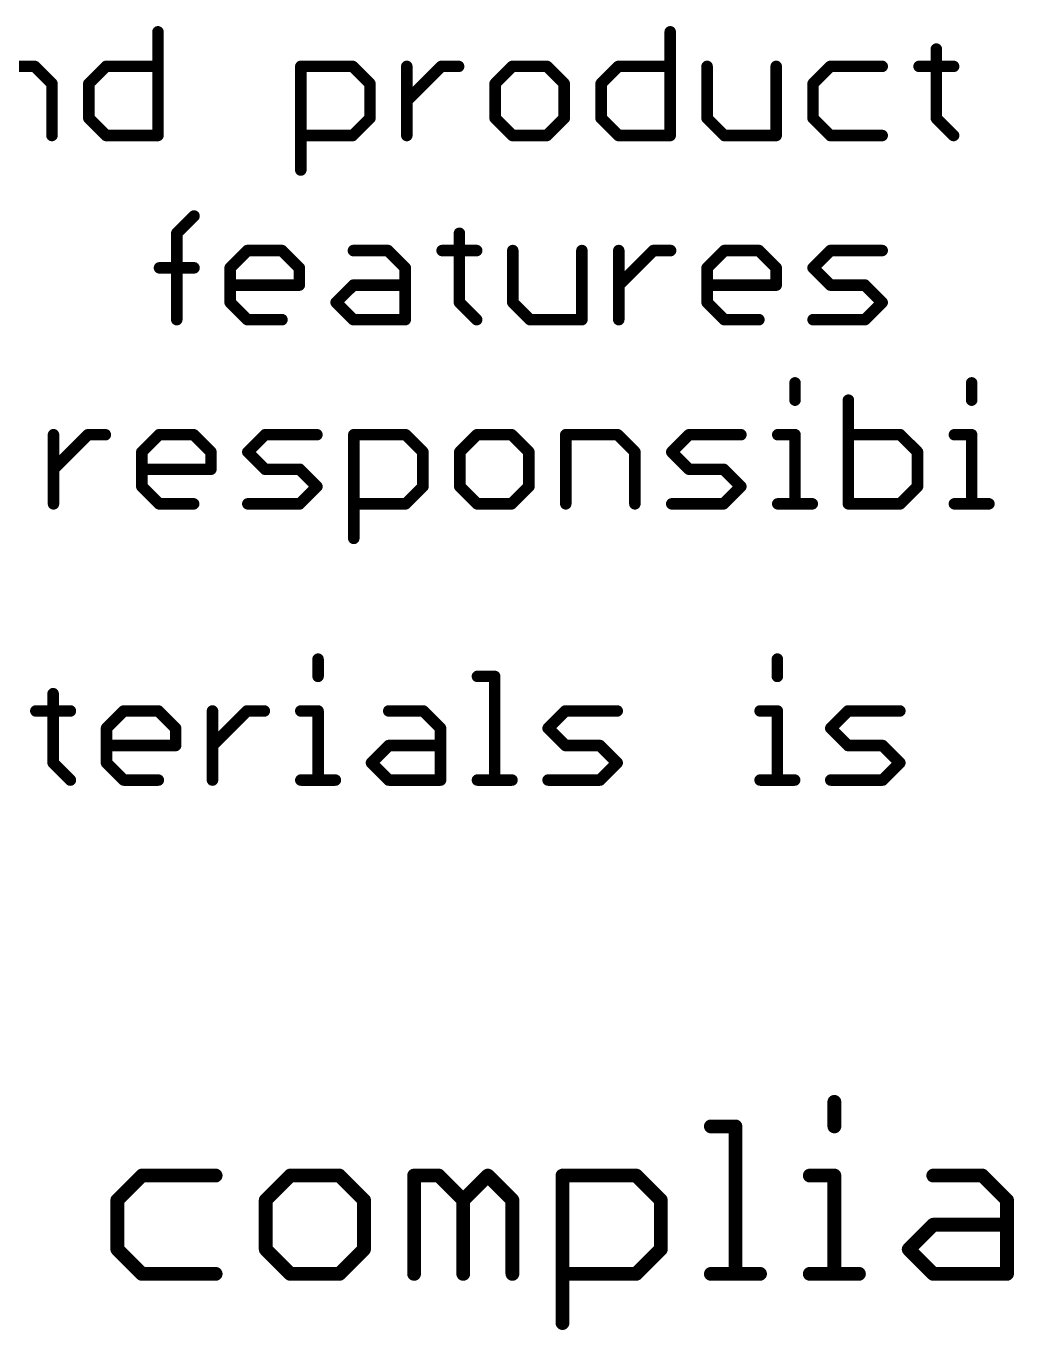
# Model space of a CAD drawing. Extents: x -20 to 130, y -23 to 56.
# Drawn here: x 28.68 to 39.58, y -23.4 to -9.02 of the extents above; entities that cross this region are included whole.
import ezdxf

# ---------------------------------------------------------------- set-up
doc = ezdxf.new("R2010")
doc.units = 0
doc.layers.add('1', color=22, linetype='CONTINUOUS')

msp = doc.modelspace()

# ---------------------------------------------------------------- linework, layer by layer
at = {"layer": '1'}
for points, const_width in [([(30.1376, -9.0795), (30.1376, -10.2235)], 0.127), ([(35.7897, -9.0795), (35.7897, -10.2235)], 0.127), ([(38.7259, -9.2702), (38.7259, -10.0328)], 0.127), ([(28.2056, -9.4609), (28.7776, -9.4609)], 0.127), ([(28.7776, -9.4609), (28.9682, -9.6515)], 0.127), ([(29.375, -9.6515), (29.5656, -9.4609)], 0.127), ([(29.5656, -9.4609), (30.1376, -9.4609)], 0.127), ([(31.7138, -10.6048), (31.7138, -9.4609)], 0.127), ([(31.7138, -9.4609), (32.2857, -9.4609)], 0.127), ([(32.2857, -9.4609), (32.4764, -9.6515)], 0.127), ([(32.8832, -10.2235), (32.8832, -9.4609)], 0.127), ([(32.8832, -9.8422), (33.2645, -9.4609)], 0.127), ([(33.2645, -9.4609), (33.4551, -9.4609)], 0.127), ([(34.0483, -9.4609), (33.8576, -9.6515)], 0.127), ([(34.4296, -9.4609), (34.0483, -9.4609)], 0.127), ([(34.6203, -9.6515), (34.4296, -9.4609)], 0.127), ([(35.027, -9.6515), (35.2177, -9.4609)], 0.127), ([(35.2177, -9.4609), (35.7897, -9.4609)], 0.127), ([(36.1964, -9.4609), (36.1964, -10.0328)], 0.127), ([(36.9591, -10.2235), (36.9591, -9.4609)], 0.127), ([(37.5565, -9.4609), (37.3658, -9.6515)], 0.127), ([(38.1285, -9.4609), (37.5565, -9.4609)], 0.127), ([(38.5352, -9.4609), (38.9166, -9.4609)], 0.127), ([(28.9682, -9.6515), (28.9682, -10.2235)], 0.127), ([(29.375, -10.0328), (29.375, -9.6515)], 0.127), ([(32.4764, -9.6515), (32.4764, -10.0328)], 0.127), ([(33.8576, -9.6515), (33.8576, -10.0328)], 0.127), ([(34.6203, -10.0328), (34.6203, -9.6515)], 0.127), ([(35.027, -10.0328), (35.027, -9.6515)], 0.127), ([(37.3658, -9.6515), (37.3658, -10.0328)], 0.127), ([(29.5656, -10.2235), (29.375, -10.0328)], 0.127), ([(32.4764, -10.0328), (32.2857, -10.2235)], 0.127), ([(33.8576, -10.0328), (34.0483, -10.2235)], 0.127), ([(34.4296, -10.2235), (34.6203, -10.0328)], 0.127), ([(35.2177, -10.2235), (35.027, -10.0328)], 0.127), ([(36.1964, -10.0328), (36.3871, -10.2235)], 0.127), ([(37.3658, -10.0328), (37.5565, -10.2235)], 0.127), ([(38.7259, -10.0328), (38.9166, -10.2235)], 0.127), ([(30.1376, -10.2235), (29.5656, -10.2235)], 0.127), ([(32.2857, -10.2235), (31.7138, -10.2235)], 0.127), ([(34.0483, -10.2235), (34.4296, -10.2235)], 0.127), ([(35.7897, -10.2235), (35.2177, -10.2235)], 0.127), ([(36.3871, -10.2235), (36.9591, -10.2235)], 0.127), ([(37.5565, -10.2235), (38.1285, -10.2235)], 0.127), ([(30.3452, -11.3022), (30.5359, -11.1115)], 0.127), ([(30.3452, -12.2555), (30.3452, -11.3022)], 0.127), ([(33.4636, -11.3022), (33.4636, -12.0648)], 0.127), ([(30.9342, -11.6835), (31.1248, -11.4929)], 0.127), ([(31.1248, -11.4929), (31.5061, -11.4929)], 0.127), ([(31.5061, -11.4929), (31.6968, -11.6835)], 0.127), ([(32.2942, -11.4929), (32.6755, -11.4929)], 0.127), ([(32.6755, -11.4929), (32.8662, -11.6835)], 0.127), ([(33.2729, -11.4929), (33.6543, -11.4929)], 0.127), ([(34.0525, -11.4929), (34.0525, -12.0648)], 0.127), ([(34.8152, -12.2555), (34.8152, -11.4929)], 0.127), ([(35.2219, -12.2555), (35.2219, -11.4929)], 0.127), ([(35.2219, -11.8742), (35.6033, -11.4929)], 0.127), ([(35.6033, -11.4929), (35.7939, -11.4929)], 0.127), ([(36.1964, -11.6835), (36.3871, -11.4929)], 0.127), ([(36.3871, -11.4929), (36.7684, -11.4929)], 0.127), ([(36.7684, -11.4929), (36.9591, -11.6835)], 0.127), ([(37.3658, -11.6835), (37.5565, -11.4929)], 0.127), ([(37.5565, -11.4929), (38.1285, -11.4929)], 0.127), ([(30.1546, -11.6835), (30.5359, -11.6835)], 0.127), ([(30.9342, -12.0648), (30.9342, -11.6835)], 0.127), ([(31.6968, -11.6835), (31.6968, -11.8742)], 0.127), ([(32.8662, -11.6835), (32.8662, -12.2555)], 0.127), ([(36.1964, -12.0648), (36.1964, -11.6835)], 0.127), ([(36.9591, -11.6835), (36.9591, -11.8742)], 0.127), ([(37.5565, -11.8742), (37.3658, -11.6835)], 0.127), ([(31.6968, -11.8742), (30.9342, -11.8742)], 0.127), ([(32.1035, -12.0648), (32.2942, -11.8742)], 0.127), ([(32.2942, -11.8742), (32.8662, -11.8742)], 0.127), ([(36.9591, -11.8742), (36.1964, -11.8742)], 0.127), ([(37.9378, -11.8742), (37.5565, -11.8742)], 0.127), ([(38.1285, -12.0648), (37.9378, -11.8742)], 0.127), ([(31.1248, -12.2555), (30.9342, -12.0648)], 0.127), ([(32.2942, -12.2555), (32.1035, -12.0648)], 0.127), ([(33.4636, -12.0648), (33.6543, -12.2555)], 0.127), ([(34.0525, -12.0648), (34.2432, -12.2555)], 0.127), ([(36.3871, -12.2555), (36.1964, -12.0648)], 0.127), ([(37.9378, -12.2555), (38.1285, -12.0648)], 0.127), ([(31.5061, -12.2555), (31.1248, -12.2555)], 0.127), ([(32.8662, -12.2555), (32.2942, -12.2555)], 0.127), ([(34.2432, -12.2555), (34.8152, -12.2555)], 0.127), ([(36.7684, -12.2555), (36.3871, -12.2555)], 0.127), ([(37.3658, -12.2555), (37.9378, -12.2555)], 0.127), ([(37.1667, -12.9529), (37.1667, -13.1435)], 0.127), ([(39.1157, -12.9529), (39.1157, -13.1435)], 0.127), ([(37.7556, -13.1435), (37.7556, -14.2875)], 0.127), ([(28.9852, -14.2875), (28.9852, -13.5249)], 0.127), ([(28.9852, -13.9062), (29.3665, -13.5249)], 0.127), ([(29.3665, -13.5249), (29.5571, -13.5249)], 0.127), ([(29.9597, -13.7155), (30.1503, -13.5249)], 0.127), ([(30.1503, -13.5249), (30.5316, -13.5249)], 0.127), ([(30.5316, -13.5249), (30.7223, -13.7155)], 0.127), ([(31.1291, -13.7155), (31.3197, -13.5249)], 0.127), ([(31.3197, -13.5249), (31.8917, -13.5249)], 0.127), ([(32.2984, -14.6688), (32.2984, -13.5249)], 0.127), ([(32.2984, -13.5249), (32.8704, -13.5249)], 0.127), ([(32.8704, -13.5249), (33.0611, -13.7155)], 0.127), ([(33.6585, -13.5249), (33.4678, -13.7155)], 0.127), ([(34.0398, -13.5249), (33.6585, -13.5249)], 0.127), ([(34.2305, -13.7155), (34.0398, -13.5249)], 0.127), ([(34.6372, -14.2875), (34.6372, -13.5249)], 0.127), ([(34.6372, -13.5249), (35.2092, -13.5249)], 0.127), ([(35.2092, -13.5249), (35.3999, -13.7155)], 0.127), ([(35.8066, -13.7155), (35.9973, -13.5249)], 0.127), ([(35.9973, -13.5249), (36.5693, -13.5249)], 0.127), ([(36.976, -13.5249), (37.1667, -13.5249)], 0.127), ([(37.1667, -13.5249), (37.1667, -14.2875)], 0.127), ([(38.3276, -13.5249), (37.7556, -13.5249)], 0.127), ([(38.5183, -13.7155), (38.3276, -13.5249)], 0.127), ([(38.925, -13.5249), (39.1157, -13.5249)], 0.127), ([(39.1157, -13.5249), (39.1157, -14.2875)], 0.127), ([(29.9597, -14.0968), (29.9597, -13.7155)], 0.127), ([(30.7223, -13.7155), (30.7223, -13.9062)], 0.127), ([(31.3197, -13.9062), (31.1291, -13.7155)], 0.127), ([(33.0611, -13.7155), (33.0611, -14.0968)], 0.127), ([(33.4678, -13.7155), (33.4678, -14.0968)], 0.127), ([(34.2305, -14.0968), (34.2305, -13.7155)], 0.127), ([(35.3999, -13.7155), (35.3999, -14.2875)], 0.127), ([(35.9973, -13.9062), (35.8066, -13.7155)], 0.127), ([(38.5183, -14.0968), (38.5183, -13.7155)], 0.127), ([(30.7223, -13.9062), (29.9597, -13.9062)], 0.127), ([(31.701, -13.9062), (31.3197, -13.9062)], 0.127), ([(31.8917, -14.0968), (31.701, -13.9062)], 0.127), ([(36.3786, -13.9062), (35.9973, -13.9062)], 0.127), ([(36.5693, -14.0968), (36.3786, -13.9062)], 0.127), ([(30.1503, -14.2875), (29.9597, -14.0968)], 0.127), ([(31.701, -14.2875), (31.8917, -14.0968)], 0.127), ([(33.0611, -14.0968), (32.8704, -14.2875)], 0.127), ([(33.4678, -14.0968), (33.6585, -14.2875)], 0.127), ([(34.0398, -14.2875), (34.2305, -14.0968)], 0.127), ([(36.3786, -14.2875), (36.5693, -14.0968)], 0.127), ([(38.3276, -14.2875), (38.5183, -14.0968)], 0.127), ([(30.5316, -14.2875), (30.1503, -14.2875)], 0.127), ([(31.1291, -14.2875), (31.701, -14.2875)], 0.127), ([(32.8704, -14.2875), (32.2984, -14.2875)], 0.127), ([(33.6585, -14.2875), (34.0398, -14.2875)], 0.127), ([(35.8066, -14.2875), (36.3786, -14.2875)], 0.127), ([(36.976, -14.2875), (37.3574, -14.2875)], 0.127), ([(37.7556, -14.2875), (38.3276, -14.2875)], 0.127), ([(38.925, -14.2875), (39.3064, -14.2875)], 0.127), ([(31.9044, -16.0009), (31.9044, -16.1915)], 0.127), ([(36.9718, -16.0009), (36.9718, -16.1915)], 0.127), ([(33.6627, -16.1915), (33.8534, -16.1915)], 0.127), ([(33.8534, -16.1915), (33.8534, -17.3355)], 0.127), ([(28.9809, -16.3822), (28.9809, -17.1448)], 0.127), ([(28.7903, -16.5729), (29.1716, -16.5729)], 0.127), ([(29.5699, -16.7635), (29.7605, -16.5729)], 0.127), ([(29.7605, -16.5729), (30.1418, -16.5729)], 0.127), ([(30.1418, -16.5729), (30.3325, -16.7635)], 0.127), ([(30.7393, -17.3355), (30.7393, -16.5729)], 0.127), ([(30.7393, -16.9542), (31.1206, -16.5729)], 0.127), ([(31.1206, -16.5729), (31.3112, -16.5729)], 0.127), ([(31.7138, -16.5729), (31.9044, -16.5729)], 0.127), ([(31.9044, -16.5729), (31.9044, -17.3355)], 0.127), ([(32.684, -16.5729), (33.0653, -16.5729)], 0.127), ([(33.0653, -16.5729), (33.256, -16.7635)], 0.127), ([(34.4423, -16.7635), (34.633, -16.5729)], 0.127), ([(34.633, -16.5729), (35.205, -16.5729)], 0.127), ([(36.7811, -16.5729), (36.9718, -16.5729)], 0.127), ([(36.9718, -16.5729), (36.9718, -17.3355)], 0.127), ([(37.5607, -16.7635), (37.7514, -16.5729)], 0.127), ([(37.7514, -16.5729), (38.3234, -16.5729)], 0.127), ([(29.5699, -17.1448), (29.5699, -16.7635)], 0.127), ([(30.3325, -16.7635), (30.3325, -16.9542)], 0.127), ([(33.256, -16.7635), (33.256, -17.3355)], 0.127), ([(34.633, -16.9542), (34.4423, -16.7635)], 0.127), ([(37.7514, -16.9542), (37.5607, -16.7635)], 0.127), ([(30.3325, -16.9542), (29.5699, -16.9542)], 0.127), ([(32.4933, -17.1448), (32.684, -16.9542)], 0.127), ([(32.684, -16.9542), (33.256, -16.9542)], 0.127), ([(35.0143, -16.9542), (34.633, -16.9542)], 0.127), ([(35.205, -17.1448), (35.0143, -16.9542)], 0.127), ([(38.1327, -16.9542), (37.7514, -16.9542)], 0.127), ([(38.3234, -17.1448), (38.1327, -16.9542)], 0.127), ([(28.9809, -17.1448), (29.1716, -17.3355)], 0.127), ([(29.7605, -17.3355), (29.5699, -17.1448)], 0.127), ([(32.684, -17.3355), (32.4933, -17.1448)], 0.127), ([(35.0143, -17.3355), (35.205, -17.1448)], 0.127), ([(38.1327, -17.3355), (38.3234, -17.1448)], 0.127), ([(30.1418, -17.3355), (29.7605, -17.3355)], 0.127), ([(31.7138, -17.3355), (32.0951, -17.3355)], 0.127), ([(33.256, -17.3355), (32.684, -17.3355)], 0.127), ([(33.6627, -17.3355), (34.0441, -17.3355)], 0.127), ([(34.4423, -17.3355), (35.0143, -17.3355)], 0.127), ([(36.7811, -17.3355), (37.1625, -17.3355)], 0.127), ([(37.5607, -17.3355), (38.1327, -17.3355)], 0.127), ([(37.6007, -20.8856), (37.6007, -21.1568)], 0.1524), ([(36.2381, -21.1568), (36.5093, -21.1568)], 0.1524), ([(36.5093, -21.1568), (36.5093, -22.7838)], 0.1524), ([(29.9606, -21.6991), (29.6895, -21.9703)], 0.1524), ([(30.7741, -21.6991), (29.9606, -21.6991)], 0.1524), ([(31.5978, -21.6991), (31.3266, -21.9703)], 0.1524), ([(32.1401, -21.6991), (31.5978, -21.6991)], 0.1524), ([(32.4113, -21.9703), (32.1401, -21.6991)], 0.1524), ([(32.9638, -22.7838), (32.9638, -21.6991)], 0.1524), ([(32.9638, -21.6991), (33.2349, -21.6991)], 0.1524), ([(33.2349, -21.6991), (33.5061, -21.9703)], 0.1524), ([(33.5061, -21.9703), (33.7773, -21.6991)], 0.1524), ([(33.7773, -21.6991), (34.0484, -21.9703)], 0.1524), ([(34.6009, -23.3261), (34.6009, -21.6991)], 0.1524), ([(34.6009, -21.6991), (35.4144, -21.6991)], 0.1524), ([(35.4144, -21.6991), (35.6856, -21.9703)], 0.1524), ([(37.3295, -21.6991), (37.6007, -21.6991)], 0.1524), ([(37.6007, -21.6991), (37.6007, -22.7838)], 0.1524), ([(38.6921, -21.6991), (39.2345, -21.6991)], 0.1524), ([(39.2345, -21.6991), (39.5056, -21.9703)], 0.1524), ([(29.6895, -21.9703), (29.6895, -22.5126)], 0.1524), ([(31.3266, -21.9703), (31.3266, -22.5126)], 0.1524), ([(32.4113, -22.5126), (32.4113, -21.9703)], 0.1524), ([(33.5061, -21.9703), (33.5061, -22.7838)], 0.1524), ([(34.0484, -21.9703), (34.0484, -22.7838)], 0.1524), ([(35.6856, -21.9703), (35.6856, -22.5126)], 0.1524), ([(39.5056, -21.9703), (39.5056, -22.7838)], 0.1524), ([(38.421, -22.5126), (38.6921, -22.2415)], 0.1524), ([(38.6921, -22.2415), (39.5056, -22.2415)], 0.1524), ([(29.6895, -22.5126), (29.9606, -22.7838)], 0.1524), ([(31.3266, -22.5126), (31.5978, -22.7838)], 0.1524), ([(32.1401, -22.7838), (32.4113, -22.5126)], 0.1524), ([(35.6856, -22.5126), (35.4144, -22.7838)], 0.1524), ([(38.6921, -22.7838), (38.421, -22.5126)], 0.1524), ([(29.9606, -22.7838), (30.7741, -22.7838)], 0.1524), ([(31.5978, -22.7838), (32.1401, -22.7838)], 0.1524), ([(35.4144, -22.7838), (34.6009, -22.7838)], 0.1524), ([(36.2381, -22.7838), (36.7804, -22.7838)], 0.1524), ([(37.3295, -22.7838), (37.8719, -22.7838)], 0.1524), ([(39.5056, -22.7838), (38.6921, -22.7838)], 0.1524)]:
    msp.add_lwpolyline(points, dxfattribs=dict(at, const_width=const_width))
for points, const_width in [([(30.1694, -9.0795, 1), (30.1059, -9.0795)], 0.0635), ([(35.8214, -9.0795, 1), (35.7579, -9.0795)], 0.0635), ([(38.7576, -9.2702, 1), (38.6941, -9.2702)], 0.0635), ([(28.8, -9.4384, 1), (28.7551, -9.4833)], 0.0635), ([(28.7776, -9.4926, 1), (28.7776, -9.4291)], 0.0635), ([(29.5656, -9.4291, 1), (29.5656, -9.4926)], 0.0635), ([(29.5881, -9.4833, 1), (29.5432, -9.4384)], 0.0635), ([(30.1376, -9.4926, 1), (30.1376, -9.4291)], 0.0635), ([(31.7455, -9.4609, 1), (31.682, -9.4609)], 0.0635), ([(31.7138, -9.4291, 1), (31.7138, -9.4926)], 0.0635), ([(32.3082, -9.4384, 1), (32.2633, -9.4833)], 0.0635), ([(32.2857, -9.4926, 1), (32.2857, -9.4291)], 0.0635), ([(32.9149, -9.4609, 1), (32.8514, -9.4609)], 0.0635), ([(33.2645, -9.4291, 1), (33.2645, -9.4926)], 0.0635), ([(33.2869, -9.4833, 1), (33.242, -9.4384)], 0.0635), ([(33.4551, -9.4926, 1), (33.4551, -9.4291)], 0.0635), ([(34.0483, -9.4291, 1), (34.0483, -9.4926)], 0.0635), ([(34.0708, -9.4833, 1), (34.0259, -9.4384)], 0.0635), ([(34.4521, -9.4384, 1), (34.4072, -9.4833)], 0.0635), ([(34.4296, -9.4926, 1), (34.4296, -9.4291)], 0.0635), ([(35.2177, -9.4291, 1), (35.2177, -9.4926)], 0.0635), ([(35.2402, -9.4833, 1), (35.1953, -9.4384)], 0.0635), ([(35.7897, -9.4926, 1), (35.7897, -9.4291)], 0.0635), ([(36.2282, -9.4609, 1), (36.1647, -9.4609)], 0.0635), ([(36.9908, -9.4609, 1), (36.9273, -9.4609)], 0.0635), ([(37.5565, -9.4291, 1), (37.5565, -9.4926)], 0.0635), ([(37.579, -9.4833, 1), (37.534, -9.4384)], 0.0635), ([(38.1285, -9.4926, 1), (38.1285, -9.4291)], 0.0635), ([(38.5352, -9.4291, 1), (38.5352, -9.4926)], 0.0635), ([(38.9166, -9.4926, 1), (38.9166, -9.4291)], 0.0635), ([(29, -9.6515, 1), (28.9365, -9.6515)], 0.0635), ([(28.9458, -9.674, 1), (28.9907, -9.6291)], 0.0635), ([(29.4067, -9.6515, 1), (29.3432, -9.6515)], 0.0635), ([(29.3525, -9.6291, 1), (29.3974, -9.674)], 0.0635), ([(32.5082, -9.6515, 1), (32.4447, -9.6515)], 0.0635), ([(32.454, -9.674, 1), (32.4989, -9.6291)], 0.0635), ([(33.8894, -9.6515, 1), (33.8259, -9.6515)], 0.0635), ([(33.8352, -9.6291, 1), (33.8801, -9.674)], 0.0635), ([(34.652, -9.6515, 1), (34.5885, -9.6515)], 0.0635), ([(34.5978, -9.674, 1), (34.6427, -9.6291)], 0.0635), ([(35.0588, -9.6515, 1), (34.9953, -9.6515)], 0.0635), ([(35.0046, -9.6291, 1), (35.0495, -9.674)], 0.0635), ([(37.3976, -9.6515, 1), (37.3341, -9.6515)], 0.0635), ([(37.3434, -9.6291, 1), (37.3883, -9.674)], 0.0635), ([(32.8607, -9.8197, 1), (32.9056, -9.8646)], 0.0635), ([(29.3432, -10.0328, 1), (29.4067, -10.0328)], 0.0635), ([(29.3974, -10.0104, 1), (29.3525, -10.0553)], 0.0635), ([(32.4447, -10.0328, 1), (32.5082, -10.0328)], 0.0635), ([(32.4989, -10.0553, 1), (32.454, -10.0104)], 0.0635), ([(33.8259, -10.0328, 1), (33.8894, -10.0328)], 0.0635), ([(33.8801, -10.0104, 1), (33.8352, -10.0553)], 0.0635), ([(34.5885, -10.0328, 1), (34.652, -10.0328)], 0.0635), ([(34.6427, -10.0553, 1), (34.5978, -10.0104)], 0.0635), ([(34.9953, -10.0328, 1), (35.0588, -10.0328)], 0.0635), ([(35.0495, -10.0104, 1), (35.0046, -10.0553)], 0.0635), ([(36.1647, -10.0328, 1), (36.2282, -10.0328)], 0.0635), ([(36.2189, -10.0104, 1), (36.174, -10.0553)], 0.0635), ([(37.3341, -10.0328, 1), (37.3976, -10.0328)], 0.0635), ([(37.3883, -10.0104, 1), (37.3434, -10.0553)], 0.0635), ([(38.6941, -10.0328, 1), (38.7576, -10.0328)], 0.0635), ([(38.7483, -10.0104, 1), (38.7034, -10.0553)], 0.0635), ([(28.9365, -10.2235, 1), (29, -10.2235)], 0.0635), ([(29.5656, -10.1918, 1), (29.5656, -10.2553)], 0.0635), ([(29.5432, -10.246, 1), (29.5881, -10.201)], 0.0635), ([(30.1059, -10.2235, 1), (30.1694, -10.2235)], 0.0635), ([(30.1376, -10.2553, 1), (30.1376, -10.1918)], 0.0635), ([(31.7138, -10.1918, 1), (31.7138, -10.2553)], 0.0635), ([(32.2633, -10.201, 1), (32.3082, -10.246)], 0.0635), ([(32.2857, -10.2553, 1), (32.2857, -10.1918)], 0.0635), ([(32.8514, -10.2235, 1), (32.9149, -10.2235)], 0.0635), ([(34.0483, -10.1918, 1), (34.0483, -10.2553)], 0.0635), ([(34.0259, -10.246, 1), (34.0708, -10.201)], 0.0635), ([(34.4072, -10.201, 1), (34.4521, -10.246)], 0.0635), ([(34.4296, -10.2553, 1), (34.4296, -10.1918)], 0.0635), ([(35.2177, -10.1918, 1), (35.2177, -10.2553)], 0.0635), ([(35.1953, -10.246, 1), (35.2402, -10.201)], 0.0635), ([(35.7579, -10.2235, 1), (35.8214, -10.2235)], 0.0635), ([(35.7897, -10.2553, 1), (35.7897, -10.1918)], 0.0635), ([(36.3871, -10.1918, 1), (36.3871, -10.2553)], 0.0635), ([(36.3647, -10.246, 1), (36.4096, -10.201)], 0.0635), ([(36.9273, -10.2235, 1), (36.9908, -10.2235)], 0.0635), ([(36.9591, -10.2553, 1), (36.9591, -10.1918)], 0.0635), ([(37.5565, -10.1918, 1), (37.5565, -10.2553)], 0.0635), ([(37.534, -10.246, 1), (37.579, -10.201)], 0.0635), ([(38.1285, -10.2553, 1), (38.1285, -10.1918)], 0.0635), ([(38.8941, -10.246, 1), (38.939, -10.201)], 0.0635), ([(31.682, -10.6048, 1), (31.7455, -10.6048)], 0.0635), ([(30.5583, -11.134, 1), (30.5134, -11.0891)], 0.0635), ([(30.377, -11.3022, 1), (30.3135, -11.3022)], 0.0635), ([(30.3228, -11.2797, 1), (30.3677, -11.3246)], 0.0635), ([(33.4954, -11.3022, 1), (33.4319, -11.3022)], 0.0635), ([(31.1248, -11.4611, 1), (31.1248, -11.5246)], 0.0635), ([(31.1473, -11.5153, 1), (31.1024, -11.4704)], 0.0635), ([(31.5286, -11.4704, 1), (31.4837, -11.5153)], 0.0635), ([(31.5061, -11.5246, 1), (31.5061, -11.4611)], 0.0635), ([(32.2942, -11.4611, 1), (32.2942, -11.5246)], 0.0635), ([(32.698, -11.4704, 1), (32.6531, -11.5153)], 0.0635), ([(32.6755, -11.5246, 1), (32.6755, -11.4611)], 0.0635), ([(33.2729, -11.4611, 1), (33.2729, -11.5246)], 0.0635), ([(33.6543, -11.5246, 1), (33.6543, -11.4611)], 0.0635), ([(34.0843, -11.4929, 1), (34.0208, -11.4929)], 0.0635), ([(34.8469, -11.4929, 1), (34.7834, -11.4929)], 0.0635), ([(35.2537, -11.4929, 1), (35.1902, -11.4929)], 0.0635), ([(35.6033, -11.4611, 1), (35.6033, -11.5246)], 0.0635), ([(35.6257, -11.5153, 1), (35.5808, -11.4704)], 0.0635), ([(35.7939, -11.5246, 1), (35.7939, -11.4611)], 0.0635), ([(36.3871, -11.4611, 1), (36.3871, -11.5246)], 0.0635), ([(36.4096, -11.5153, 1), (36.3646, -11.4704)], 0.0635), ([(36.7909, -11.4704, 1), (36.746, -11.5153)], 0.0635), ([(36.7684, -11.5246, 1), (36.7684, -11.4611)], 0.0635), ([(37.5565, -11.4611, 1), (37.5565, -11.5246)], 0.0635), ([(37.5789, -11.5153, 1), (37.534, -11.4704)], 0.0635), ([(38.1285, -11.5246, 1), (38.1285, -11.4611)], 0.0635), ([(30.1546, -11.6518, 1), (30.1546, -11.7153)], 0.0635), ([(30.5359, -11.7153, 1), (30.5359, -11.6518)], 0.0635), ([(30.9659, -11.6835, 1), (30.9024, -11.6835)], 0.0635), ([(30.9117, -11.6611, 1), (30.9566, -11.706)], 0.0635), ([(31.7286, -11.6835, 1), (31.6651, -11.6835)], 0.0635), ([(31.6744, -11.706, 1), (31.7193, -11.6611)], 0.0635), ([(32.898, -11.6835, 1), (32.8344, -11.6835)], 0.0635), ([(32.8437, -11.706, 1), (32.8887, -11.6611)], 0.0635), ([(36.2282, -11.6835, 1), (36.1647, -11.6835)], 0.0635), ([(36.174, -11.6611, 1), (36.2189, -11.706)], 0.0635), ([(36.9908, -11.6835, 1), (36.9273, -11.6835)], 0.0635), ([(36.9366, -11.706, 1), (36.9815, -11.6611)], 0.0635), ([(37.3883, -11.6611, 1), (37.3434, -11.706)], 0.0635), ([(37.3434, -11.6611, 1), (37.3883, -11.706)], 0.0635), ([(30.9342, -11.8424, 1), (30.9342, -11.9059)], 0.0635), ([(31.6651, -11.8742, 1), (31.7286, -11.8742)], 0.0635), ([(31.6968, -11.9059, 1), (31.6968, -11.8424)], 0.0635), ([(32.2942, -11.8424, 1), (32.2942, -11.9059)], 0.0635), ([(32.3167, -11.8966, 1), (32.2718, -11.8517)], 0.0635), ([(32.8662, -11.9059, 1), (32.8662, -11.8424)], 0.0635), ([(35.1995, -11.8517, 1), (35.2444, -11.8966)], 0.0635), ([(36.1964, -11.8424, 1), (36.1964, -11.9059)], 0.0635), ([(36.9273, -11.8742, 1), (36.9908, -11.8742)], 0.0635), ([(36.9591, -11.9059, 1), (36.9591, -11.8424)], 0.0635), ([(37.5565, -11.8424, 1), (37.5565, -11.9059)], 0.0635), ([(37.534, -11.8966, 1), (37.5789, -11.8517)], 0.0635), ([(37.9603, -11.8517, 1), (37.9154, -11.8966)], 0.0635), ([(37.9378, -11.9059, 1), (37.9378, -11.8424)], 0.0635), ([(30.9566, -12.0424, 1), (30.9117, -12.0873)], 0.0635), ([(30.9024, -12.0648, 1), (30.9659, -12.0648)], 0.0635), ([(32.126, -12.0424, 1), (32.0811, -12.0873)], 0.0635), ([(32.0811, -12.0424, 1), (32.126, -12.0873)], 0.0635), ([(33.4319, -12.0648, 1), (33.4954, -12.0648)], 0.0635), ([(33.4861, -12.0424, 1), (33.4412, -12.0873)], 0.0635), ([(34.0208, -12.0648, 1), (34.0843, -12.0648)], 0.0635), ([(34.075, -12.0424, 1), (34.0301, -12.0873)], 0.0635), ([(36.1647, -12.0648, 1), (36.2282, -12.0648)], 0.0635), ([(36.2189, -12.0424, 1), (36.174, -12.0873)], 0.0635), ([(38.1509, -12.0873, 1), (38.106, -12.0424)], 0.0635), ([(38.106, -12.0873, 1), (38.1509, -12.0424)], 0.0635), ([(30.3135, -12.2555, 1), (30.377, -12.2555)], 0.0635), ([(31.1248, -12.2238, 1), (31.1248, -12.2873)], 0.0635), ([(31.1024, -12.278, 1), (31.1473, -12.233)], 0.0635), ([(31.5061, -12.2873, 1), (31.5061, -12.2238)], 0.0635), ([(32.2942, -12.2238, 1), (32.2942, -12.2873)], 0.0635), ([(32.2718, -12.278, 1), (32.3167, -12.233)], 0.0635), ([(32.8344, -12.2555, 1), (32.898, -12.2555)], 0.0635), ([(32.8662, -12.2873, 1), (32.8662, -12.2238)], 0.0635), ([(33.6318, -12.278, 1), (33.6767, -12.233)], 0.0635), ([(34.2432, -12.2238, 1), (34.2432, -12.2873)], 0.0635), ([(34.2208, -12.278, 1), (34.2657, -12.233)], 0.0635), ([(34.7834, -12.2555, 1), (34.8469, -12.2555)], 0.0635), ([(34.8152, -12.2873, 1), (34.8152, -12.2238)], 0.0635), ([(35.1902, -12.2555, 1), (35.2537, -12.2555)], 0.0635), ([(36.3871, -12.2238, 1), (36.3871, -12.2873)], 0.0635), ([(36.3646, -12.278, 1), (36.4096, -12.233)], 0.0635), ([(36.7684, -12.2873, 1), (36.7684, -12.2238)], 0.0635), ([(37.3658, -12.2238, 1), (37.3658, -12.2873)], 0.0635), ([(37.9154, -12.233, 1), (37.9603, -12.278)], 0.0635), ([(37.9378, -12.2873, 1), (37.9378, -12.2238)], 0.0635), ([(37.1984, -12.9529, 1), (37.1349, -12.9529)], 0.0635), ([(39.1474, -12.9529, 1), (39.0839, -12.9529)], 0.0635), ([(37.7874, -13.1435, 1), (37.7239, -13.1435)], 0.0635), ([(37.1349, -13.1435, 1), (37.1984, -13.1435)], 0.0635), ([(39.0839, -13.1435, 1), (39.1474, -13.1435)], 0.0635), ([(29.0169, -13.5249, 1), (28.9534, -13.5249)], 0.0635), ([(29.3665, -13.4931, 1), (29.3665, -13.5566)], 0.0635), ([(29.3889, -13.5473, 1), (29.344, -13.5024)], 0.0635), ([(29.5571, -13.5566, 1), (29.5571, -13.4931)], 0.0635), ([(30.1503, -13.4931, 1), (30.1503, -13.5566)], 0.0635), ([(30.1728, -13.5473, 1), (30.1279, -13.5024)], 0.0635), ([(30.5541, -13.5024, 1), (30.5092, -13.5473)], 0.0635), ([(30.5316, -13.5566, 1), (30.5316, -13.4931)], 0.0635), ([(31.3197, -13.4931, 1), (31.3197, -13.5566)], 0.0635), ([(31.3422, -13.5473, 1), (31.2973, -13.5024)], 0.0635), ([(31.8917, -13.5566, 1), (31.8917, -13.4931)], 0.0635), ([(32.3302, -13.5249, 1), (32.2667, -13.5249)], 0.0635), ([(32.2984, -13.4931, 1), (32.2984, -13.5566)], 0.0635), ([(32.8929, -13.5024, 1), (32.848, -13.5473)], 0.0635), ([(32.8704, -13.5566, 1), (32.8704, -13.4931)], 0.0635), ([(33.6585, -13.4931, 1), (33.6585, -13.5566)], 0.0635), ([(33.681, -13.5473, 1), (33.6361, -13.5024)], 0.0635), ([(34.0623, -13.5024, 1), (34.0174, -13.5473)], 0.0635), ([(34.0398, -13.5566, 1), (34.0398, -13.4931)], 0.0635), ([(34.669, -13.5249, 1), (34.6055, -13.5249)], 0.0635), ([(34.6372, -13.4931, 1), (34.6372, -13.5566)], 0.0635), ([(35.2317, -13.5024, 1), (35.1868, -13.5473)], 0.0635), ([(35.2092, -13.5566, 1), (35.2092, -13.4931)], 0.0635), ([(35.9973, -13.4931, 1), (35.9973, -13.5566)], 0.0635), ([(36.0198, -13.5473, 1), (35.9748, -13.5024)], 0.0635), ([(36.5693, -13.5566, 1), (36.5693, -13.4931)], 0.0635), ([(36.976, -13.4931, 1), (36.976, -13.5566)], 0.0635), ([(37.1984, -13.5249, 1), (37.1349, -13.5249)], 0.0635), ([(37.1667, -13.5566, 1), (37.1667, -13.4931)], 0.0635), ([(37.7556, -13.4931, 1), (37.7556, -13.5566)], 0.0635), ([(38.3501, -13.5024, 1), (38.3052, -13.5473)], 0.0635), ([(38.3276, -13.5566, 1), (38.3276, -13.4931)], 0.0635), ([(38.925, -13.4931, 1), (38.925, -13.5566)], 0.0635), ([(39.1474, -13.5249, 1), (39.0839, -13.5249)], 0.0635), ([(39.1157, -13.5566, 1), (39.1157, -13.4931)], 0.0635), ([(29.9914, -13.7155, 1), (29.9279, -13.7155)], 0.0635), ([(29.9372, -13.6931, 1), (29.9821, -13.738)], 0.0635), ([(30.7541, -13.7155, 1), (30.6906, -13.7155)], 0.0635), ([(30.6999, -13.738, 1), (30.7448, -13.6931)], 0.0635), ([(31.1515, -13.6931, 1), (31.1066, -13.738)], 0.0635), ([(31.1066, -13.6931, 1), (31.1515, -13.738)], 0.0635), ([(33.0928, -13.7155, 1), (33.0293, -13.7155)], 0.0635), ([(33.0386, -13.738, 1), (33.0835, -13.6931)], 0.0635), ([(33.4996, -13.7155, 1), (33.4361, -13.7155)], 0.0635), ([(33.4454, -13.6931, 1), (33.4903, -13.738)], 0.0635), ([(34.2622, -13.7155, 1), (34.1987, -13.7155)], 0.0635), ([(34.208, -13.738, 1), (34.2529, -13.6931)], 0.0635), ([(35.4316, -13.7155, 1), (35.3681, -13.7155)], 0.0635), ([(35.3774, -13.738, 1), (35.4223, -13.6931)], 0.0635), ([(35.8291, -13.6931, 1), (35.7842, -13.738)], 0.0635), ([(35.7842, -13.6931, 1), (35.8291, -13.738)], 0.0635), ([(38.55, -13.7155, 1), (38.4865, -13.7155)], 0.0635), ([(38.4958, -13.738, 1), (38.5407, -13.6931)], 0.0635), ([(28.9627, -13.8837, 1), (29.0076, -13.9286)], 0.0635), ([(29.9597, -13.8744, 1), (29.9597, -13.9379)], 0.0635), ([(30.6906, -13.9062, 1), (30.7541, -13.9062)], 0.0635), ([(30.7223, -13.9379, 1), (30.7223, -13.8744)], 0.0635), ([(31.3197, -13.8744, 1), (31.3197, -13.9379)], 0.0635), ([(31.2973, -13.9286, 1), (31.3422, -13.8837)], 0.0635), ([(31.7235, -13.8837, 1), (31.6786, -13.9286)], 0.0635), ([(31.701, -13.9379, 1), (31.701, -13.8744)], 0.0635), ([(35.9973, -13.8744, 1), (35.9973, -13.9379)], 0.0635), ([(35.9748, -13.9286, 1), (36.0198, -13.8837)], 0.0635), ([(36.4011, -13.8837, 1), (36.3562, -13.9286)], 0.0635), ([(36.3786, -13.9379, 1), (36.3786, -13.8744)], 0.0635), ([(29.9821, -14.0744, 1), (29.9372, -14.1193)], 0.0635), ([(29.9279, -14.0968, 1), (29.9914, -14.0968)], 0.0635), ([(31.9142, -14.1193, 1), (31.8692, -14.0744)], 0.0635), ([(31.8692, -14.1193, 1), (31.9142, -14.0744)], 0.0635), ([(33.0293, -14.0968, 1), (33.0928, -14.0968)], 0.0635), ([(33.0835, -14.1193, 1), (33.0386, -14.0744)], 0.0635), ([(33.4361, -14.0968, 1), (33.4996, -14.0968)], 0.0635), ([(33.4903, -14.0744, 1), (33.4454, -14.1193)], 0.0635), ([(34.1987, -14.0968, 1), (34.2622, -14.0968)], 0.0635), ([(34.2529, -14.1193, 1), (34.208, -14.0744)], 0.0635), ([(36.5917, -14.1193, 1), (36.5468, -14.0744)], 0.0635), ([(36.5468, -14.1193, 1), (36.5917, -14.0744)], 0.0635), ([(38.4865, -14.0968, 1), (38.55, -14.0968)], 0.0635), ([(38.5407, -14.1193, 1), (38.4958, -14.0744)], 0.0635), ([(30.1503, -14.2558, 1), (30.1503, -14.3193)], 0.0635), ([(30.1279, -14.31, 1), (30.1728, -14.265)], 0.0635), ([(30.5316, -14.3193, 1), (30.5316, -14.2558)], 0.0635), ([(31.1291, -14.2558, 1), (31.1291, -14.3193)], 0.0635), ([(31.6786, -14.265, 1), (31.7235, -14.31)], 0.0635), ([(31.701, -14.3193, 1), (31.701, -14.2558)], 0.0635), ([(32.2984, -14.2558, 1), (32.2984, -14.3193)], 0.0635), ([(32.848, -14.265, 1), (32.8929, -14.31)], 0.0635), ([(32.8704, -14.3193, 1), (32.8704, -14.2558)], 0.0635), ([(33.6585, -14.2558, 1), (33.6585, -14.3193)], 0.0635), ([(33.6361, -14.31, 1), (33.681, -14.265)], 0.0635), ([(34.0174, -14.265, 1), (34.0623, -14.31)], 0.0635), ([(34.0398, -14.3193, 1), (34.0398, -14.2558)], 0.0635), ([(35.8066, -14.2558, 1), (35.8066, -14.3193)], 0.0635), ([(36.3562, -14.265, 1), (36.4011, -14.31)], 0.0635), ([(36.3786, -14.3193, 1), (36.3786, -14.2558)], 0.0635), ([(36.976, -14.2558, 1), (36.976, -14.3193)], 0.0635), ([(37.3574, -14.3193, 1), (37.3574, -14.2558)], 0.0635), ([(37.7556, -14.2558, 1), (37.7556, -14.3193)], 0.0635), ([(38.3052, -14.265, 1), (38.3501, -14.31)], 0.0635), ([(38.3276, -14.3193, 1), (38.3276, -14.2558)], 0.0635), ([(38.925, -14.2558, 1), (38.925, -14.3193)], 0.0635), ([(39.3064, -14.3193, 1), (39.3064, -14.2558)], 0.0635), ([(28.9534, -14.2875, 1), (29.0169, -14.2875)], 0.0635), ([(34.6055, -14.2875, 1), (34.669, -14.2875)], 0.0635), ([(35.3681, -14.2875, 1), (35.4316, -14.2875)], 0.0635), ([(37.1349, -14.2875, 1), (37.1984, -14.2875)], 0.0635), ([(37.7239, -14.2875, 1), (37.7874, -14.2875)], 0.0635), ([(39.0839, -14.2875, 1), (39.1474, -14.2875)], 0.0635), ([(32.2667, -14.6688, 1), (32.3302, -14.6688)], 0.0635), ([(31.9362, -16.0009, 1), (31.8727, -16.0009)], 0.0635), ([(37.0035, -16.0009, 1), (36.94, -16.0009)], 0.0635), ([(31.8727, -16.1915, 1), (31.9362, -16.1915)], 0.0635), ([(33.6627, -16.1598, 1), (33.6627, -16.2233)], 0.0635), ([(33.8852, -16.1915, 1), (33.8217, -16.1915)], 0.0635), ([(33.8534, -16.2233, 1), (33.8534, -16.1598)], 0.0635), ([(36.94, -16.1915, 1), (37.0035, -16.1915)], 0.0635), ([(29.0127, -16.3822, 1), (28.9492, -16.3822)], 0.0635), ([(28.7903, -16.5411, 1), (28.7903, -16.6046)], 0.0635), ([(29.1716, -16.6046, 1), (29.1716, -16.5411)], 0.0635), ([(29.7605, -16.5411, 1), (29.7605, -16.6046)], 0.0635), ([(29.783, -16.5953, 1), (29.7381, -16.5504)], 0.0635), ([(30.1643, -16.5504, 1), (30.1194, -16.5953)], 0.0635), ([(30.1418, -16.6046, 1), (30.1418, -16.5411)], 0.0635), ([(30.771, -16.5729, 1), (30.7075, -16.5729)], 0.0635), ([(31.1206, -16.5411, 1), (31.1206, -16.6046)], 0.0635), ([(31.143, -16.5953, 1), (31.0981, -16.5504)], 0.0635), ([(31.3112, -16.6046, 1), (31.3112, -16.5411)], 0.0635), ([(31.7138, -16.5411, 1), (31.7138, -16.6046)], 0.0635), ([(31.9362, -16.5729, 1), (31.8727, -16.5729)], 0.0635), ([(31.9044, -16.6046, 1), (31.9044, -16.5411)], 0.0635), ([(32.684, -16.5411, 1), (32.684, -16.6046)], 0.0635), ([(33.0878, -16.5504, 1), (33.0429, -16.5953)], 0.0635), ([(33.0653, -16.6046, 1), (33.0653, -16.5411)], 0.0635), ([(34.633, -16.5411, 1), (34.633, -16.6046)], 0.0635), ([(34.6555, -16.5953, 1), (34.6106, -16.5504)], 0.0635), ([(35.205, -16.6046, 1), (35.205, -16.5411)], 0.0635), ([(36.7811, -16.5411, 1), (36.7811, -16.6046)], 0.0635), ([(37.0035, -16.5729, 1), (36.94, -16.5729)], 0.0635), ([(36.9718, -16.6046, 1), (36.9718, -16.5411)], 0.0635), ([(37.7514, -16.5411, 1), (37.7514, -16.6046)], 0.0635), ([(37.7738, -16.5953, 1), (37.7289, -16.5504)], 0.0635), ([(38.3234, -16.6046, 1), (38.3234, -16.5411)], 0.0635), ([(29.6016, -16.7635, 1), (29.5381, -16.7635)], 0.0635), ([(29.5474, -16.7411, 1), (29.5923, -16.786)], 0.0635), ([(30.3643, -16.7635, 1), (30.3008, -16.7635)], 0.0635), ([(30.3101, -16.786, 1), (30.355, -16.7411)], 0.0635), ([(33.2877, -16.7635, 1), (33.2242, -16.7635)], 0.0635), ([(33.2335, -16.786, 1), (33.2784, -16.7411)], 0.0635), ([(34.4648, -16.7411, 1), (34.4199, -16.786)], 0.0635), ([(34.4199, -16.7411, 1), (34.4648, -16.786)], 0.0635), ([(37.5832, -16.7411, 1), (37.5383, -16.786)], 0.0635), ([(37.5383, -16.7411, 1), (37.5832, -16.786)], 0.0635), ([(29.5699, -16.9224, 1), (29.5699, -16.9859)], 0.0635), ([(30.3008, -16.9542, 1), (30.3643, -16.9542)], 0.0635), ([(30.3325, -16.9859, 1), (30.3325, -16.9224)], 0.0635), ([(30.7168, -16.9317, 1), (30.7617, -16.9766)], 0.0635), ([(32.684, -16.9224, 1), (32.684, -16.9859)], 0.0635), ([(32.7065, -16.9766, 1), (32.6616, -16.9317)], 0.0635), ([(33.256, -16.9859, 1), (33.256, -16.9224)], 0.0635), ([(34.633, -16.9224, 1), (34.633, -16.9859)], 0.0635), ([(34.6106, -16.9766, 1), (34.6555, -16.9317)], 0.0635), ([(35.0368, -16.9317, 1), (34.9919, -16.9766)], 0.0635), ([(35.0143, -16.9859, 1), (35.0143, -16.9224)], 0.0635), ([(37.7514, -16.9224, 1), (37.7514, -16.9859)], 0.0635), ([(37.7289, -16.9766, 1), (37.7738, -16.9317)], 0.0635), ([(38.1552, -16.9317, 1), (38.1103, -16.9766)], 0.0635), ([(38.1327, -16.9859, 1), (38.1327, -16.9224)], 0.0635), ([(29.0034, -17.1224, 1), (28.9585, -17.1673)], 0.0635), ([(28.9492, -17.1448, 1), (29.0127, -17.1448)], 0.0635), ([(29.5923, -17.1224, 1), (29.5474, -17.1673)], 0.0635), ([(29.5381, -17.1448, 1), (29.6016, -17.1448)], 0.0635), ([(32.5158, -17.1224, 1), (32.4709, -17.1673)], 0.0635), ([(32.4709, -17.1224, 1), (32.5158, -17.1673)], 0.0635), ([(35.2274, -17.1673, 1), (35.1825, -17.1224)], 0.0635), ([(35.1825, -17.1673, 1), (35.2274, -17.1224)], 0.0635), ([(38.3458, -17.1673, 1), (38.3009, -17.1224)], 0.0635), ([(38.3009, -17.1673, 1), (38.3458, -17.1224)], 0.0635), ([(29.1491, -17.358, 1), (29.194, -17.313)], 0.0635), ([(29.7605, -17.3038, 1), (29.7605, -17.3672)], 0.0635), ([(29.7381, -17.358, 1), (29.783, -17.313)], 0.0635), ([(30.1418, -17.3672, 1), (30.1418, -17.3038)], 0.0635), ([(30.7075, -17.3355, 1), (30.771, -17.3355)], 0.0635), ([(31.7138, -17.3038, 1), (31.7138, -17.3672)], 0.0635), ([(31.8727, -17.3355, 1), (31.9362, -17.3355)], 0.0635), ([(32.0951, -17.3672, 1), (32.0951, -17.3038)], 0.0635), ([(32.684, -17.3038, 1), (32.684, -17.3672)], 0.0635), ([(32.6616, -17.358, 1), (32.7065, -17.313)], 0.0635), ([(33.2242, -17.3355, 1), (33.2877, -17.3355)], 0.0635), ([(33.256, -17.3672, 1), (33.256, -17.3038)], 0.0635), ([(33.6627, -17.3038, 1), (33.6627, -17.3672)], 0.0635), ([(33.8217, -17.3355, 1), (33.8852, -17.3355)], 0.0635), ([(34.0441, -17.3672, 1), (34.0441, -17.3038)], 0.0635), ([(34.4423, -17.3038, 1), (34.4423, -17.3672)], 0.0635), ([(34.9919, -17.313, 1), (35.0368, -17.358)], 0.0635), ([(35.0143, -17.3672, 1), (35.0143, -17.3038)], 0.0635), ([(36.7811, -17.3038, 1), (36.7811, -17.3672)], 0.0635), ([(36.94, -17.3355, 1), (37.0035, -17.3355)], 0.0635), ([(37.1625, -17.3672, 1), (37.1625, -17.3038)], 0.0635), ([(37.5607, -17.3038, 1), (37.5607, -17.3672)], 0.0635), ([(38.1103, -17.313, 1), (38.1552, -17.358)], 0.0635), ([(38.1327, -17.3672, 1), (38.1327, -17.3038)], 0.0635), ([(37.6388, -20.8856, 1), (37.5626, -20.8856)], 0.0762), ([(36.2381, -21.1187, 1), (36.2381, -21.1949)], 0.0762), ([(36.5474, -21.1568, 1), (36.4712, -21.1568)], 0.0762), ([(36.5093, -21.1949, 1), (36.5093, -21.1187)], 0.0762), ([(37.5626, -21.1568, 1), (37.6388, -21.1568)], 0.0762), ([(29.9606, -21.661, 1), (29.9606, -21.7372)], 0.0762), ([(29.9876, -21.7261, 1), (29.9337, -21.6722)], 0.0762), ([(30.7741, -21.7372, 1), (30.7741, -21.661)], 0.0762), ([(31.5978, -21.661, 1), (31.5978, -21.7372)], 0.0762), ([(31.6247, -21.7261, 1), (31.5708, -21.6722)], 0.0762), ([(32.1671, -21.6722, 1), (32.1132, -21.7261)], 0.0762), ([(32.1401, -21.7372, 1), (32.1401, -21.661)], 0.0762), ([(33.0019, -21.6991, 1), (32.9257, -21.6991)], 0.0762), ([(32.9638, -21.661, 1), (32.9638, -21.7372)], 0.0762), ([(33.2619, -21.6722, 1), (33.208, -21.7261)], 0.0762), ([(33.2349, -21.7372, 1), (33.2349, -21.661)], 0.0762), ([(33.8042, -21.6722, 1), (33.7503, -21.7261)], 0.0762), ([(33.8042, -21.7261, 1), (33.7503, -21.6722)], 0.0762), ([(34.639, -21.6991, 1), (34.5628, -21.6991)], 0.0762), ([(34.6009, -21.661, 1), (34.6009, -21.7372)], 0.0762), ([(35.4414, -21.6722, 1), (35.3875, -21.7261)], 0.0762), ([(35.4144, -21.7372, 1), (35.4144, -21.661)], 0.0762), ([(37.3295, -21.661, 1), (37.3295, -21.7372)], 0.0762), ([(37.6388, -21.6991, 1), (37.5626, -21.6991)], 0.0762), ([(37.6007, -21.7372, 1), (37.6007, -21.661)], 0.0762), ([(38.6921, -21.661, 1), (38.6921, -21.7372)], 0.0762), ([(39.2614, -21.6722, 1), (39.2075, -21.7261)], 0.0762), ([(39.2345, -21.7372, 1), (39.2345, -21.661)], 0.0762), ([(29.7276, -21.9703, 1), (29.6514, -21.9703)], 0.0762), ([(29.6625, -21.9434, 1), (29.7164, -21.9972)], 0.0762), ([(31.3647, -21.9703, 1), (31.2885, -21.9703)], 0.0762), ([(31.2997, -21.9434, 1), (31.3536, -21.9972)], 0.0762), ([(32.4494, -21.9703, 1), (32.3732, -21.9703)], 0.0762), ([(32.3843, -21.9972, 1), (32.4382, -21.9434)], 0.0762), ([(33.5442, -21.9703, 1), (33.468, -21.9703)], 0.0762), ([(33.4792, -21.9434, 1), (33.533, -21.9972)], 0.0762), ([(33.4792, -21.9972, 1), (33.533, -21.9434)], 0.0762), ([(34.0865, -21.9703, 1), (34.0103, -21.9703)], 0.0762), ([(34.0215, -21.9972, 1), (34.0754, -21.9434)], 0.0762), ([(35.7237, -21.9703, 1), (35.6475, -21.9703)], 0.0762), ([(35.6587, -21.9972, 1), (35.7125, -21.9434)], 0.0762), ([(39.5437, -21.9703, 1), (39.4675, -21.9703)], 0.0762), ([(39.4787, -21.9972, 1), (39.5326, -21.9434)], 0.0762), ([(38.6921, -22.2034, 1), (38.6921, -22.2796)], 0.0762), ([(38.7191, -22.2684, 1), (38.6652, -22.2145)], 0.0762), ([(39.5056, -22.2796, 1), (39.5056, -22.2034)], 0.0762), ([(29.7164, -22.4857, 1), (29.6625, -22.5396)], 0.0762), ([(31.3536, -22.4857, 1), (31.2997, -22.5396)], 0.0762), ([(32.4382, -22.5396, 1), (32.3843, -22.4857)], 0.0762), ([(35.7125, -22.5396, 1), (35.6587, -22.4857)], 0.0762), ([(38.4479, -22.4857, 1), (38.394, -22.5396)], 0.0762), ([(29.6514, -22.5126, 1), (29.7276, -22.5126)], 0.0762), ([(31.2885, -22.5126, 1), (31.3647, -22.5126)], 0.0762), ([(32.3732, -22.5126, 1), (32.4494, -22.5126)], 0.0762), ([(35.6475, -22.5126, 1), (35.7237, -22.5126)], 0.0762), ([(38.394, -22.4857, 1), (38.4479, -22.5396)], 0.0762), ([(29.9606, -22.7457, 1), (29.9606, -22.8219)], 0.0762), ([(29.9337, -22.8107, 1), (29.9876, -22.7569)], 0.0762), ([(30.7741, -22.8219, 1), (30.7741, -22.7457)], 0.0762), ([(31.5978, -22.7457, 1), (31.5978, -22.8219)], 0.0762), ([(31.5708, -22.8107, 1), (31.6247, -22.7569)], 0.0762), ([(32.1132, -22.7569, 1), (32.1671, -22.8107)], 0.0762), ([(32.1401, -22.8219, 1), (32.1401, -22.7457)], 0.0762), ([(34.6009, -22.7457, 1), (34.6009, -22.8219)], 0.0762), ([(35.3875, -22.7569, 1), (35.4414, -22.8107)], 0.0762), ([(35.4144, -22.8219, 1), (35.4144, -22.7457)], 0.0762), ([(36.2381, -22.7457, 1), (36.2381, -22.8219)], 0.0762), ([(36.7804, -22.8219, 1), (36.7804, -22.7457)], 0.0762), ([(37.3295, -22.7457, 1), (37.3295, -22.8219)], 0.0762), ([(37.8719, -22.8219, 1), (37.8719, -22.7457)], 0.0762), ([(38.6921, -22.7457, 1), (38.6921, -22.8219)], 0.0762), ([(38.6652, -22.8107, 1), (38.7191, -22.7569)], 0.0762), ([(39.5056, -22.8219, 1), (39.5056, -22.7457)], 0.0762), ([(32.9257, -22.7838, 1), (33.0019, -22.7838)], 0.0762), ([(33.468, -22.7838, 1), (33.5442, -22.7838)], 0.0762), ([(34.0103, -22.7838, 1), (34.0865, -22.7838)], 0.0762), ([(36.4712, -22.7838, 1), (36.5474, -22.7838)], 0.0762), ([(37.5626, -22.7838, 1), (37.6388, -22.7838)], 0.0762), ([(39.4675, -22.7838, 1), (39.5437, -22.7838)], 0.0762), ([(34.5628, -23.3261, 1), (34.639, -23.3261)], 0.0762)]:
    msp.add_lwpolyline(points, format="xyb", dxfattribs=dict(at, const_width=const_width))

doc.saveas('drawing.dxf')
